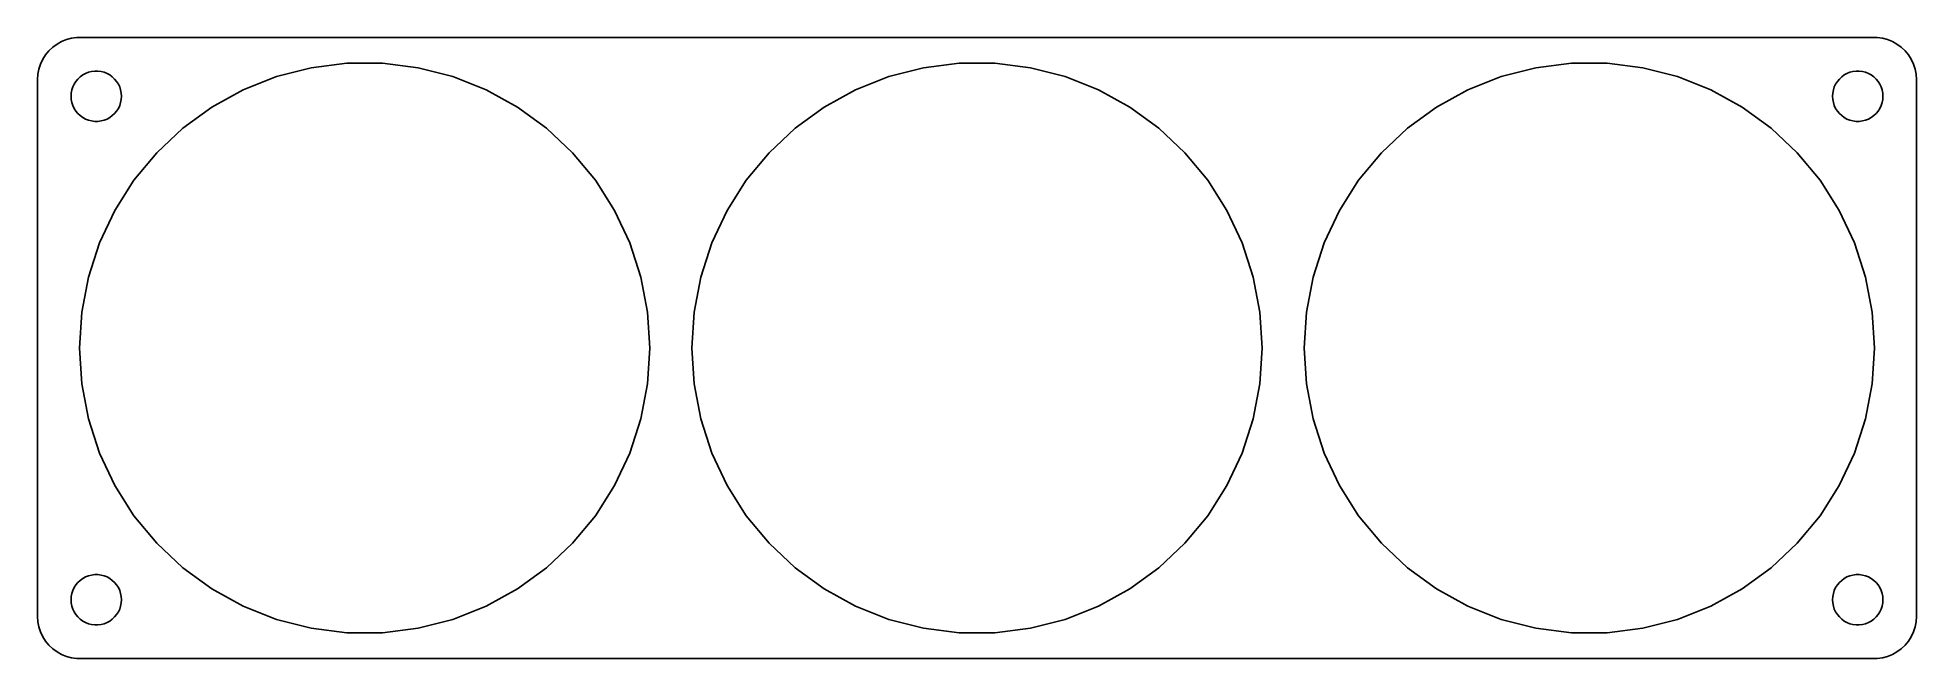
# Model space of a CAD drawing. Header units: metres. Extents: x -112 to 112, y -37 to 37.
import ezdxf

# ---------------------------------------------------------------- set-up
doc = ezdxf.new("R2010")
doc.units = ezdxf.units.M

msp = doc.modelspace()

# ---------------------------------------------------------------- linework, layer by layer
for p, q in [((-110.187, 35.8526), (-110.645, 35.4227)), ((-109.679, 36.2216), (-110.187, 35.8526)), ((-109.129, 36.5241), (-109.679, 36.2216)), ((-108.545, 36.7553), (-109.129, 36.5241)), ((-107.937, 36.9114), (-108.545, 36.7553)), ((-107.314, 36.9901), (-107.937, 36.9114)), ((107.314, 36.9901), (-107.314, 36.9901)), ((107.937, 36.9114), (107.314, 36.9901)), ((108.545, 36.7553), (107.937, 36.9114)), ((109.129, 36.5241), (108.545, 36.7553)), ((109.679, 36.2216), (109.129, 36.5241)), ((110.187, 35.8526), (109.679, 36.2216)), ((110.645, 35.4227), (110.187, 35.8526)), ((-111.649, 33.8406), (-111.843, 33.2434)), ((-111.382, 34.4088), (-111.649, 33.8406)), ((-111.045, 34.9389), (-111.382, 34.4088)), ((-110.645, 35.4227), (-111.045, 34.9389)), ((-79.371, 33.3978), (-75.1349, 33.9329)), ((-75.1349, 33.9329), (-70.8651, 33.9329)), ((-70.8651, 33.9329), (-66.629, 33.3978)), ((-6.37096, 33.3978), (-2.13487, 33.9329)), ((-2.13487, 33.9329), (2.13487, 33.9329)), ((2.13487, 33.9329), (6.37096, 33.3978)), ((66.629, 33.3978), (70.8651, 33.9329)), ((70.8651, 33.9329), (75.1349, 33.9329)), ((75.1349, 33.9329), (79.371, 33.3978)), ((111.045, 34.9389), (110.645, 35.4227)), ((111.382, 34.4088), (111.045, 34.9389)), ((111.649, 33.8406), (111.382, 34.4088)), ((111.843, 33.2434), (111.649, 33.8406)), ((-111.961, 32.6267), (-112, 32)), ((-112, 32), (-112, -32)), ((-111.843, 33.2434), (-111.961, 32.6267)), ((-107.789, 31.1044), (-107.629, 31.4453)), ((-107.629, 31.4453), (-107.427, 31.7634)), ((-107.427, 31.7634), (-107.187, 32.0536)), ((-107.187, 32.0536), (-106.912, 32.3115)), ((-106.912, 32.3115), (-106.607, 32.533)), ((-106.607, 32.533), (-106.277, 32.7145)), ((-106.277, 32.7145), (-105.927, 32.8532)), ((-105.927, 32.8532), (-105.562, 32.9469)), ((-105.562, 32.9469), (-105.188, 32.9941)), ((-105.188, 32.9941), (-104.812, 32.9941)), ((-104.812, 32.9941), (-104.438, 32.9469)), ((-104.438, 32.9469), (-104.073, 32.8532)), ((-104.073, 32.8532), (-103.723, 32.7145)), ((-103.723, 32.7145), (-103.393, 32.533)), ((-103.393, 32.533), (-103.088, 32.3115)), ((-103.088, 32.3115), (-102.813, 32.0536)), ((-102.813, 32.0536), (-102.573, 31.7634)), ((-102.573, 31.7634), (-102.371, 31.4453)), ((-102.371, 31.4453), (-102.211, 31.1044)), ((-87.4765, 30.7641), (-83.5066, 32.3359)), ((-83.5066, 32.3359), (-79.371, 33.3978)), ((-66.629, 33.3978), (-62.4934, 32.3359)), ((-62.4934, 32.3359), (-58.5235, 30.7641)), ((-14.4765, 30.7641), (-10.5066, 32.3359)), ((-10.5066, 32.3359), (-6.37096, 33.3978)), ((6.37096, 33.3978), (10.5066, 32.3359)), ((10.5066, 32.3359), (14.4765, 30.7641)), ((58.5235, 30.7641), (62.4934, 32.3359)), ((62.4934, 32.3359), (66.629, 33.3978)), ((79.371, 33.3978), (83.5066, 32.3359)), ((83.5066, 32.3359), (87.4765, 30.7641)), ((102.211, 31.1044), (102.371, 31.4453)), ((102.371, 31.4453), (102.573, 31.7634)), ((102.573, 31.7634), (102.813, 32.0536)), ((102.813, 32.0536), (103.088, 32.3115)), ((103.088, 32.3115), (103.393, 32.533)), ((103.393, 32.533), (103.723, 32.7145)), ((103.723, 32.7145), (104.073, 32.8532)), ((104.073, 32.8532), (104.438, 32.9469)), ((104.438, 32.9469), (104.812, 32.9941)), ((104.812, 32.9941), (105.188, 32.9941)), ((105.188, 32.9941), (105.562, 32.9469)), ((105.562, 32.9469), (105.927, 32.8532)), ((105.927, 32.8532), (106.277, 32.7145)), ((106.277, 32.7145), (106.607, 32.533)), ((106.607, 32.533), (106.912, 32.3115)), ((106.912, 32.3115), (107.187, 32.0536)), ((107.187, 32.0536), (107.427, 31.7634)), ((107.427, 31.7634), (107.629, 31.4453)), ((107.629, 31.4453), (107.789, 31.1044)), ((111.961, 32.6267), (111.843, 33.2434)), ((112, 32), (111.961, 32.6267)), ((112, -32), (112, 32)), ((-108, 30), (-107.976, 30.376)), ((-107.976, 29.624), (-108, 30)), ((-107.976, 30.376), (-107.906, 30.7461)), ((-107.906, 29.2539), (-107.976, 29.624)), ((-107.906, 30.7461), (-107.789, 31.1044)), ((-107.789, 28.8956), (-107.906, 29.2539)), ((-102.211, 31.1044), (-102.094, 30.7461)), ((-102.094, 29.2539), (-102.211, 28.8956)), ((-102.094, 30.7461), (-102.024, 30.376)), ((-102.024, 29.624), (-102.094, 29.2539)), ((-102.024, 30.376), (-102, 30)), ((-102, 30), (-102.024, 29.624)), ((-91.2181, 28.7071), (-87.4765, 30.7641)), ((-58.5235, 30.7641), (-54.7819, 28.7071)), ((-18.2181, 28.7071), (-14.4765, 30.7641)), ((14.4765, 30.7641), (18.2181, 28.7071)), ((54.7819, 28.7071), (58.5235, 30.7641)), ((87.4765, 30.7641), (91.2181, 28.7071)), ((102, 30), (102.024, 30.376)), ((102.024, 29.624), (102, 30)), ((102.024, 30.376), (102.094, 30.7461)), ((102.094, 29.2539), (102.024, 29.624)), ((102.094, 30.7461), (102.211, 31.1044)), ((102.211, 28.8956), (102.094, 29.2539)), ((107.789, 31.1044), (107.906, 30.7461)), ((107.906, 29.2539), (107.789, 28.8956)), ((107.906, 30.7461), (107.976, 30.376)), ((107.976, 29.624), (107.906, 29.2539)), ((107.976, 30.376), (108, 30)), ((108, 30), (107.976, 29.624)), ((-107.629, 28.5547), (-107.789, 28.8956)), ((-107.427, 28.2366), (-107.629, 28.5547)), ((-107.187, 27.9464), (-107.427, 28.2366)), ((-106.912, 27.6884), (-107.187, 27.9464)), ((-106.607, 27.467), (-106.912, 27.6884)), ((-106.277, 27.2855), (-106.607, 27.467)), ((-105.927, 27.1468), (-106.277, 27.2855)), ((-105.562, 27.0531), (-105.927, 27.1468)), ((-105.188, 27.0059), (-105.562, 27.0531)), ((-104.812, 27.0059), (-105.188, 27.0059)), ((-104.438, 27.0531), (-104.812, 27.0059)), ((-104.073, 27.1468), (-104.438, 27.0531)), ((-103.723, 27.2855), (-104.073, 27.1468)), ((-103.393, 27.467), (-103.723, 27.2855)), ((-103.088, 27.6884), (-103.393, 27.467)), ((-102.813, 27.9464), (-103.088, 27.6884)), ((-102.573, 28.2366), (-102.813, 27.9464)), ((-102.371, 28.5547), (-102.573, 28.2366)), ((-102.211, 28.8956), (-102.371, 28.5547)), ((-94.6724, 26.1974), (-91.2181, 28.7071)), ((-54.7819, 28.7071), (-51.3276, 26.1974)), ((-21.6724, 26.1974), (-18.2181, 28.7071)), ((18.2181, 28.7071), (21.6724, 26.1974)), ((51.3276, 26.1974), (54.7819, 28.7071)), ((91.2181, 28.7071), (94.6724, 26.1974)), ((102.371, 28.5547), (102.211, 28.8956)), ((102.573, 28.2366), (102.371, 28.5547)), ((102.813, 27.9464), (102.573, 28.2366)), ((103.088, 27.6884), (102.813, 27.9464)), ((103.393, 27.467), (103.088, 27.6884)), ((103.723, 27.2855), (103.393, 27.467)), ((104.073, 27.1468), (103.723, 27.2855)), ((104.438, 27.0531), (104.073, 27.1468)), ((104.812, 27.0059), (104.438, 27.0531)), ((105.188, 27.0059), (104.812, 27.0059)), ((105.562, 27.0531), (105.188, 27.0059)), ((105.927, 27.1468), (105.562, 27.0531)), ((106.277, 27.2855), (105.927, 27.1468)), ((106.607, 27.467), (106.277, 27.2855)), ((106.912, 27.6884), (106.607, 27.467)), ((107.187, 27.9464), (106.912, 27.6884)), ((107.427, 28.2366), (107.187, 27.9464)), ((107.629, 28.5547), (107.427, 28.2366)), ((107.789, 28.8956), (107.629, 28.5547)), ((-97.7849, 23.2746), (-94.6724, 26.1974)), ((-51.3276, 26.1974), (-48.2151, 23.2746)), ((-24.7849, 23.2746), (-21.6724, 26.1974)), ((21.6724, 26.1974), (24.7849, 23.2746)), ((48.2151, 23.2746), (51.3276, 26.1974)), ((94.6724, 26.1974), (97.7849, 23.2746)), ((-100.507, 19.9847), (-97.7849, 23.2746)), ((-48.2151, 23.2746), (-45.4934, 19.9847)), ((-27.5066, 19.9847), (-24.7849, 23.2746)), ((24.7849, 23.2746), (27.5066, 19.9847)), ((45.4934, 19.9847), (48.2151, 23.2746)), ((97.7849, 23.2746), (100.507, 19.9847)), ((-102.794, 16.3796), (-100.507, 19.9847)), ((-45.4934, 19.9847), (-43.2056, 16.3796)), ((-29.7944, 16.3796), (-27.5066, 19.9847)), ((27.5066, 19.9847), (29.7944, 16.3796)), ((43.2056, 16.3796), (45.4934, 19.9847)), ((100.507, 19.9847), (102.794, 16.3796)), ((-104.612, 12.5162), (-102.794, 16.3796)), ((-43.2056, 16.3796), (-41.3876, 12.5162)), ((-31.6124, 12.5162), (-29.7944, 16.3796)), ((29.7944, 16.3796), (31.6124, 12.5162)), ((41.3876, 12.5162), (43.2056, 16.3796)), ((102.794, 16.3796), (104.612, 12.5162)), ((-105.932, 8.45544), (-104.612, 12.5162)), ((-41.3876, 12.5162), (-40.0682, 8.45544)), ((-32.9318, 8.45544), (-31.6124, 12.5162)), ((31.6124, 12.5162), (32.9318, 8.45544)), ((40.0682, 8.45544), (41.3876, 12.5162)), ((104.612, 12.5162), (105.932, 8.45544)), ((-106.732, 4.26132), (-105.932, 8.45544)), ((-40.0682, 8.45544), (-39.2681, 4.26132)), ((-33.7319, 4.26132), (-32.9318, 8.45544)), ((32.9318, 8.45544), (33.7319, 4.26132)), ((39.2681, 4.26132), (40.0682, 8.45544)), ((105.932, 8.45544), (106.732, 4.26132)), ((-107, 0), (-106.732, 4.26132)), ((-39.2681, 4.26132), (-39, 0)), ((-34, 0), (-33.7319, 4.26132)), ((33.7319, 4.26132), (34, 0)), ((39, 0), (39.2681, 4.26132)), ((106.732, 4.26132), (107, 0)), ((-106.732, -4.26132), (-107, 0)), ((-39, 0), (-39.2681, -4.26132)), ((-33.7319, -4.26132), (-34, 0)), ((34, 0), (33.7319, -4.26132)), ((39.2681, -4.26132), (39, 0)), ((107, 0), (106.732, -4.26132)), ((-105.932, -8.45544), (-106.732, -4.26132)), ((-39.2681, -4.26132), (-40.0682, -8.45544)), ((-32.9318, -8.45544), (-33.7319, -4.26132)), ((33.7319, -4.26132), (32.9318, -8.45544)), ((40.0682, -8.45544), (39.2681, -4.26132)), ((106.732, -4.26132), (105.932, -8.45544)), ((-104.612, -12.5162), (-105.932, -8.45544)), ((-40.0682, -8.45544), (-41.3876, -12.5162)), ((-31.6124, -12.5162), (-32.9318, -8.45544)), ((32.9318, -8.45544), (31.6124, -12.5162)), ((41.3876, -12.5162), (40.0682, -8.45544)), ((105.932, -8.45544), (104.612, -12.5162)), ((-102.794, -16.3796), (-104.612, -12.5162)), ((-41.3876, -12.5162), (-43.2056, -16.3796)), ((-29.7944, -16.3796), (-31.6124, -12.5162)), ((31.6124, -12.5162), (29.7944, -16.3796)), ((43.2056, -16.3796), (41.3876, -12.5162)), ((104.612, -12.5162), (102.794, -16.3796)), ((-100.507, -19.9847), (-102.794, -16.3796)), ((-43.2056, -16.3796), (-45.4934, -19.9847)), ((-27.5066, -19.9847), (-29.7944, -16.3796)), ((29.7944, -16.3796), (27.5066, -19.9847)), ((45.4934, -19.9847), (43.2056, -16.3796)), ((102.794, -16.3796), (100.507, -19.9847)), ((-97.7849, -23.2746), (-100.507, -19.9847)), ((-45.4934, -19.9847), (-48.2151, -23.2746)), ((-24.7849, -23.2746), (-27.5066, -19.9847)), ((27.5066, -19.9847), (24.7849, -23.2746)), ((48.2151, -23.2746), (45.4934, -19.9847)), ((100.507, -19.9847), (97.7849, -23.2746)), ((-94.6724, -26.1974), (-97.7849, -23.2746)), ((-48.2151, -23.2746), (-51.3276, -26.1974)), ((-21.6724, -26.1974), (-24.7849, -23.2746)), ((24.7849, -23.2746), (21.6724, -26.1974)), ((51.3276, -26.1974), (48.2151, -23.2746)), ((97.7849, -23.2746), (94.6724, -26.1974)), ((-91.2181, -28.7071), (-94.6724, -26.1974)), ((-51.3276, -26.1974), (-54.7819, -28.7071)), ((-18.2181, -28.7071), (-21.6724, -26.1974)), ((21.6724, -26.1974), (18.2181, -28.7071)), ((54.7819, -28.7071), (51.3276, -26.1974)), ((94.6724, -26.1974), (91.2181, -28.7071)), ((-107.906, -29.2539), (-107.789, -28.8956)), ((-107.789, -28.8956), (-107.629, -28.5547)), ((-107.629, -28.5547), (-107.427, -28.2366)), ((-107.427, -28.2366), (-107.187, -27.9464)), ((-107.187, -27.9464), (-106.912, -27.6884)), ((-106.912, -27.6884), (-106.607, -27.467)), ((-106.607, -27.467), (-106.277, -27.2855)), ((-106.277, -27.2855), (-105.927, -27.1468)), ((-105.927, -27.1468), (-105.562, -27.0531)), ((-105.562, -27.0531), (-105.188, -27.0059)), ((-105.188, -27.0059), (-104.812, -27.0059)), ((-104.812, -27.0059), (-104.438, -27.0531)), ((-104.438, -27.0531), (-104.073, -27.1468)), ((-104.073, -27.1468), (-103.723, -27.2855)), ((-103.723, -27.2855), (-103.393, -27.467)), ((-103.393, -27.467), (-103.088, -27.6884)), ((-103.088, -27.6884), (-102.813, -27.9464)), ((-102.813, -27.9464), (-102.573, -28.2366)), ((-102.573, -28.2366), (-102.371, -28.5547)), ((-102.371, -28.5547), (-102.211, -28.8956)), ((-102.211, -28.8956), (-102.094, -29.2539)), ((-87.4765, -30.7641), (-91.2181, -28.7071)), ((-54.7819, -28.7071), (-58.5235, -30.7641)), ((-14.4765, -30.7641), (-18.2181, -28.7071)), ((18.2181, -28.7071), (14.4765, -30.7641)), ((58.5235, -30.7641), (54.7819, -28.7071)), ((91.2181, -28.7071), (87.4765, -30.7641)), ((102.094, -29.2539), (102.211, -28.8956)), ((102.211, -28.8956), (102.371, -28.5547)), ((102.371, -28.5547), (102.573, -28.2366)), ((102.573, -28.2366), (102.813, -27.9464)), ((102.813, -27.9464), (103.088, -27.6884)), ((103.088, -27.6884), (103.393, -27.467)), ((103.393, -27.467), (103.723, -27.2855)), ((103.723, -27.2855), (104.073, -27.1468)), ((104.073, -27.1468), (104.438, -27.0531)), ((104.438, -27.0531), (104.812, -27.0059)), ((104.812, -27.0059), (105.188, -27.0059)), ((105.188, -27.0059), (105.562, -27.0531)), ((105.562, -27.0531), (105.927, -27.1468)), ((105.927, -27.1468), (106.277, -27.2855)), ((106.277, -27.2855), (106.607, -27.467)), ((106.607, -27.467), (106.912, -27.6884)), ((106.912, -27.6884), (107.187, -27.9464)), ((107.187, -27.9464), (107.427, -28.2366)), ((107.427, -28.2366), (107.629, -28.5547)), ((107.629, -28.5547), (107.789, -28.8956)), ((107.789, -28.8956), (107.906, -29.2539)), ((-108, -30), (-107.976, -29.624)), ((-107.976, -30.376), (-108, -30)), ((-107.976, -29.624), (-107.906, -29.2539)), ((-107.906, -30.7461), (-107.976, -30.376)), ((-107.789, -31.1044), (-107.906, -30.7461)), ((-107.629, -31.4453), (-107.789, -31.1044)), ((-102.211, -31.1044), (-102.371, -31.4453)), ((-102.094, -30.7461), (-102.211, -31.1044)), ((-102.094, -29.2539), (-102.024, -29.624)), ((-102.024, -30.376), (-102.094, -30.7461)), ((-102.024, -29.624), (-102, -30)), ((-102, -30), (-102.024, -30.376)), ((-83.5066, -32.3359), (-87.4765, -30.7641)), ((-58.5235, -30.7641), (-62.4934, -32.3359)), ((-10.5066, -32.3359), (-14.4765, -30.7641)), ((14.4765, -30.7641), (10.5066, -32.3359)), ((62.4934, -32.3359), (58.5235, -30.7641)), ((87.4765, -30.7641), (83.5066, -32.3359)), ((102, -30), (102.024, -29.624)), ((102.024, -30.376), (102, -30)), ((102.024, -29.624), (102.094, -29.2539)), ((102.094, -30.7461), (102.024, -30.376)), ((102.211, -31.1044), (102.094, -30.7461)), ((102.371, -31.4453), (102.211, -31.1044)), ((107.789, -31.1044), (107.629, -31.4453)), ((107.906, -30.7461), (107.789, -31.1044)), ((107.906, -29.2539), (107.976, -29.624)), ((107.976, -30.376), (107.906, -30.7461)), ((107.976, -29.624), (108, -30)), ((108, -30), (107.976, -30.376)), ((-112, -32), (-111.961, -32.6267)), ((-111.961, -32.6267), (-111.843, -33.2434)), ((-111.843, -33.2434), (-111.649, -33.8406)), ((-107.427, -31.7634), (-107.629, -31.4453)), ((-107.187, -32.0536), (-107.427, -31.7634)), ((-106.912, -32.3115), (-107.187, -32.0536)), ((-106.607, -32.533), (-106.912, -32.3115)), ((-106.277, -32.7145), (-106.607, -32.533)), ((-105.927, -32.8532), (-106.277, -32.7145)), ((-105.562, -32.9469), (-105.927, -32.8532)), ((-105.188, -32.9941), (-105.562, -32.9469)), ((-104.812, -32.9941), (-105.188, -32.9941)), ((-104.438, -32.9469), (-104.812, -32.9941)), ((-104.073, -32.8532), (-104.438, -32.9469)), ((-103.723, -32.7145), (-104.073, -32.8532)), ((-103.393, -32.533), (-103.723, -32.7145)), ((-103.088, -32.3115), (-103.393, -32.533)), ((-102.813, -32.0536), (-103.088, -32.3115)), ((-102.573, -31.7634), (-102.813, -32.0536)), ((-102.371, -31.4453), (-102.573, -31.7634)), ((-79.371, -33.3978), (-83.5066, -32.3359)), ((-75.1349, -33.9329), (-79.371, -33.3978)), ((-66.629, -33.3978), (-70.8651, -33.9329)), ((-62.4934, -32.3359), (-66.629, -33.3978)), ((-6.37096, -33.3978), (-10.5066, -32.3359)), ((-2.13487, -33.9329), (-6.37096, -33.3978)), ((6.37096, -33.3978), (2.13487, -33.9329)), ((10.5066, -32.3359), (6.37096, -33.3978)), ((66.629, -33.3978), (62.4934, -32.3359)), ((70.8651, -33.9329), (66.629, -33.3978)), ((79.371, -33.3978), (75.1349, -33.9329)), ((83.5066, -32.3359), (79.371, -33.3978)), ((102.573, -31.7634), (102.371, -31.4453)), ((102.813, -32.0536), (102.573, -31.7634)), ((103.088, -32.3115), (102.813, -32.0536)), ((103.393, -32.533), (103.088, -32.3115)), ((103.723, -32.7145), (103.393, -32.533)), ((104.073, -32.8532), (103.723, -32.7145)), ((104.438, -32.9469), (104.073, -32.8532)), ((104.812, -32.9941), (104.438, -32.9469)), ((105.188, -32.9941), (104.812, -32.9941)), ((105.562, -32.9469), (105.188, -32.9941)), ((105.927, -32.8532), (105.562, -32.9469)), ((106.277, -32.7145), (105.927, -32.8532)), ((106.607, -32.533), (106.277, -32.7145)), ((106.912, -32.3115), (106.607, -32.533)), ((107.187, -32.0536), (106.912, -32.3115)), ((107.427, -31.7634), (107.187, -32.0536)), ((107.629, -31.4453), (107.427, -31.7634)), ((111.649, -33.8406), (111.843, -33.2434)), ((111.843, -33.2434), (111.961, -32.6267)), ((111.961, -32.6267), (112, -32)), ((-111.649, -33.8406), (-111.382, -34.4088)), ((-111.382, -34.4088), (-111.045, -34.9389)), ((-111.045, -34.9389), (-110.645, -35.4227)), ((-110.645, -35.4227), (-110.187, -35.8526)), ((-70.8651, -33.9329), (-75.1349, -33.9329)), ((2.13487, -33.9329), (-2.13487, -33.9329)), ((75.1349, -33.9329), (70.8651, -33.9329)), ((110.187, -35.8526), (110.645, -35.4227)), ((110.645, -35.4227), (111.045, -34.9389)), ((111.045, -34.9389), (111.382, -34.4088)), ((111.382, -34.4088), (111.649, -33.8406)), ((-110.187, -35.8526), (-109.679, -36.2216)), ((-109.679, -36.2216), (-109.129, -36.5241)), ((-109.129, -36.5241), (-108.545, -36.7553)), ((-108.545, -36.7553), (-107.937, -36.9114)), ((-107.937, -36.9114), (-107.314, -36.9901)), ((-107.314, -36.9901), (107.314, -36.9901)), ((107.314, -36.9901), (107.937, -36.9114)), ((107.937, -36.9114), (108.545, -36.7553)), ((108.545, -36.7553), (109.129, -36.5241)), ((109.129, -36.5241), (109.679, -36.2216)), ((109.679, -36.2216), (110.187, -35.8526))]:
    msp.add_line(p, q)

doc.saveas('drawing.dxf')
